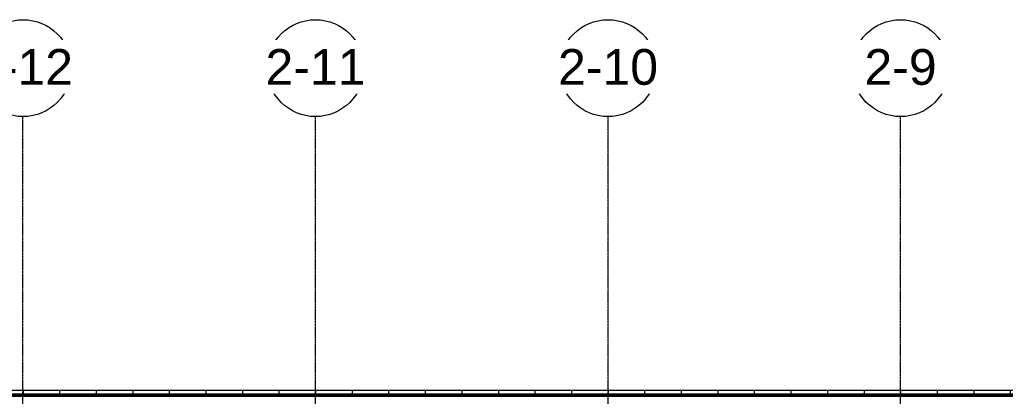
# Model space of a CAD drawing. Header units: inches. Extents: x 21380 to 98133, y -290 to 853.
# Drawn here: x 23083 to 24058, y 395 to 768 of the extents above; entities that cross this region are included whole.
import ezdxf

# ---------------------------------------------------------------- set-up
doc = ezdxf.new("R2010")
doc.units = ezdxf.units.IN
doc.header["$MEASUREMENT"] = 0
doc.linetypes.add('Grid Line 1_2_', pattern=[0.875, 0.5, -0.125, 0.125, -0.125])
for name, color, linetype, lineweight in [('A-ROOF', 132, 'Continuous', 9), ('A-ROOF-PATT', 132, 'Continuous', 9), ('S-GRID', 1, 'Continuous', 9), ('S-GRID-IDEN', 1, 'Continuous', 9)]:
    doc.layers.add(name, color=color, linetype=linetype, lineweight=lineweight)
doc.styles.add('Arial_1', font='arial.ttf', dxfattribs={"height": 35.407186})

# ---------------------------------------------------------------- blocks, each defined once
blk = doc.blocks.new('Grid - Grid Head - Circle-14747-Building Section - East_West looking North')
at = {"layer": 'S-GRID-IDEN'}
blk.add_circle((23085.89, 719.89), 48, dxfattribs=at)

msp = doc.modelspace()

# ---------------------------------------------------------------- hatches: boundary and pattern name
at = {"layer": 'A-ROOF', "lineweight": 5}
msp.add_hatch(color=256, dxfattribs=at).paths.add_polyline_path([(26283.89, 394.81), (26283.89, 396.81), (22778.14, 396.81), (22778.14, 394.81), (26282.39, 394.81)], flags=0)
at = {"layer": 'A-ROOF-PATT'}
h = msp.add_hatch(dxfattribs=at)
h.set_pattern_fill('FP_3', color=256, style=0, pattern_type=2)
h.set_pattern_definition([(90, (-1.735, 1279.063), (-36.188, 2e-15), [])])
h.paths.add_polyline_path([(26283.89, 396.81), (26283.89, 400.65), (22778.14, 400.65), (22778.14, 396.81), (26276.25, 396.81)], flags=0)

# ---------------------------------------------------------------- linework, layer by layer
at = {"layer": 'A-ROOF'}
msp.add_line((26283.89, 400.65), (22778.14, 400.65), dxfattribs=at)
at = {"layer": 'A-ROOF', "lineweight": 25}
for p, q in [((22778.14, 396.81), (26283.89, 396.81)), ((26271.39, 394.81), (22778.14, 394.81))]:
    msp.add_line(p, q, dxfattribs=at)
at = {"layer": 'S-GRID', "linetype": 'Grid Line 1_2_'}
for p, q in [((23085.89, -273.16), (23085.89, 671.89)), ((23085.89, -273.16), (23085.89, 671.89)), ((23375.39, -273.16), (23375.39, 671.89)), ((23375.39, -273.16), (23375.39, 671.89)), ((23664.89, -273.16), (23664.89, 671.89)), ((23664.89, -273.16), (23664.89, 671.89)), ((23954.39, -273.16), (23954.39, 671.89)), ((23954.39, -273.16), (23954.39, 671.89))]:
    msp.add_line(p, q, dxfattribs=at)

# ---------------------------------------------------------------- block references
at = {"layer": 'S-GRID-IDEN'}
for p in [(0, 0), (289.5, 0), (579, 0), (868.5, 0)]:
    msp.add_blockref('Grid - Grid Head - Circle-14747-Building Section - East_West looking North', p, dxfattribs=at)

# ---------------------------------------------------------------- next in the draw order: texts
at = {"layer": 'S-GRID-IDEN', "char_height": 35.407, "attachment_point": 2, "line_spacing_factor": 0.938532, "style": 'Arial_1', "bg_fill": 3, "box_fill_scale": 1.25, "bg_fill_color": 0, "bg_fill_transparency": 0}
for s, insert, width in [('1-12', (23085.88, 738.77), 117.936), ('1-11', (23375.38, 738.77), 117.936), ('1-10', (23664.88, 738.77), 117.936), ('1-9', (23954.38, 738.77), 85.104)]:
    msp.add_mtext(s, dxfattribs=dict(at, insert=insert, width=width))

# ---------------------------------------------------------------- next in the draw order: block references
at = {"layer": 'S-GRID-IDEN'}
for p in [(0, 0), (289.5, 0), (579, 0), (868.5, 0)]:
    msp.add_blockref('Grid - Grid Head - Circle-14747-Building Section - East_West looking North', p, dxfattribs=at)

# ---------------------------------------------------------------- next in the draw order: texts
at = {"layer": 'S-GRID-IDEN', "char_height": 35.407, "attachment_point": 2, "line_spacing_factor": 0.938532, "style": 'Arial_1', "bg_fill": 3, "box_fill_scale": 1.25, "bg_fill_color": 0, "bg_fill_transparency": 0}
for s, insert, width in [('2-12', (23085.88, 738.77), 117.936), ('2-11', (23375.38, 738.77), 117.936), ('2-10', (23664.88, 738.77), 117.936), ('2-9', (23954.38, 738.77), 85.104)]:
    msp.add_mtext(s, dxfattribs=dict(at, insert=insert, width=width))

doc.saveas('drawing.dxf')
